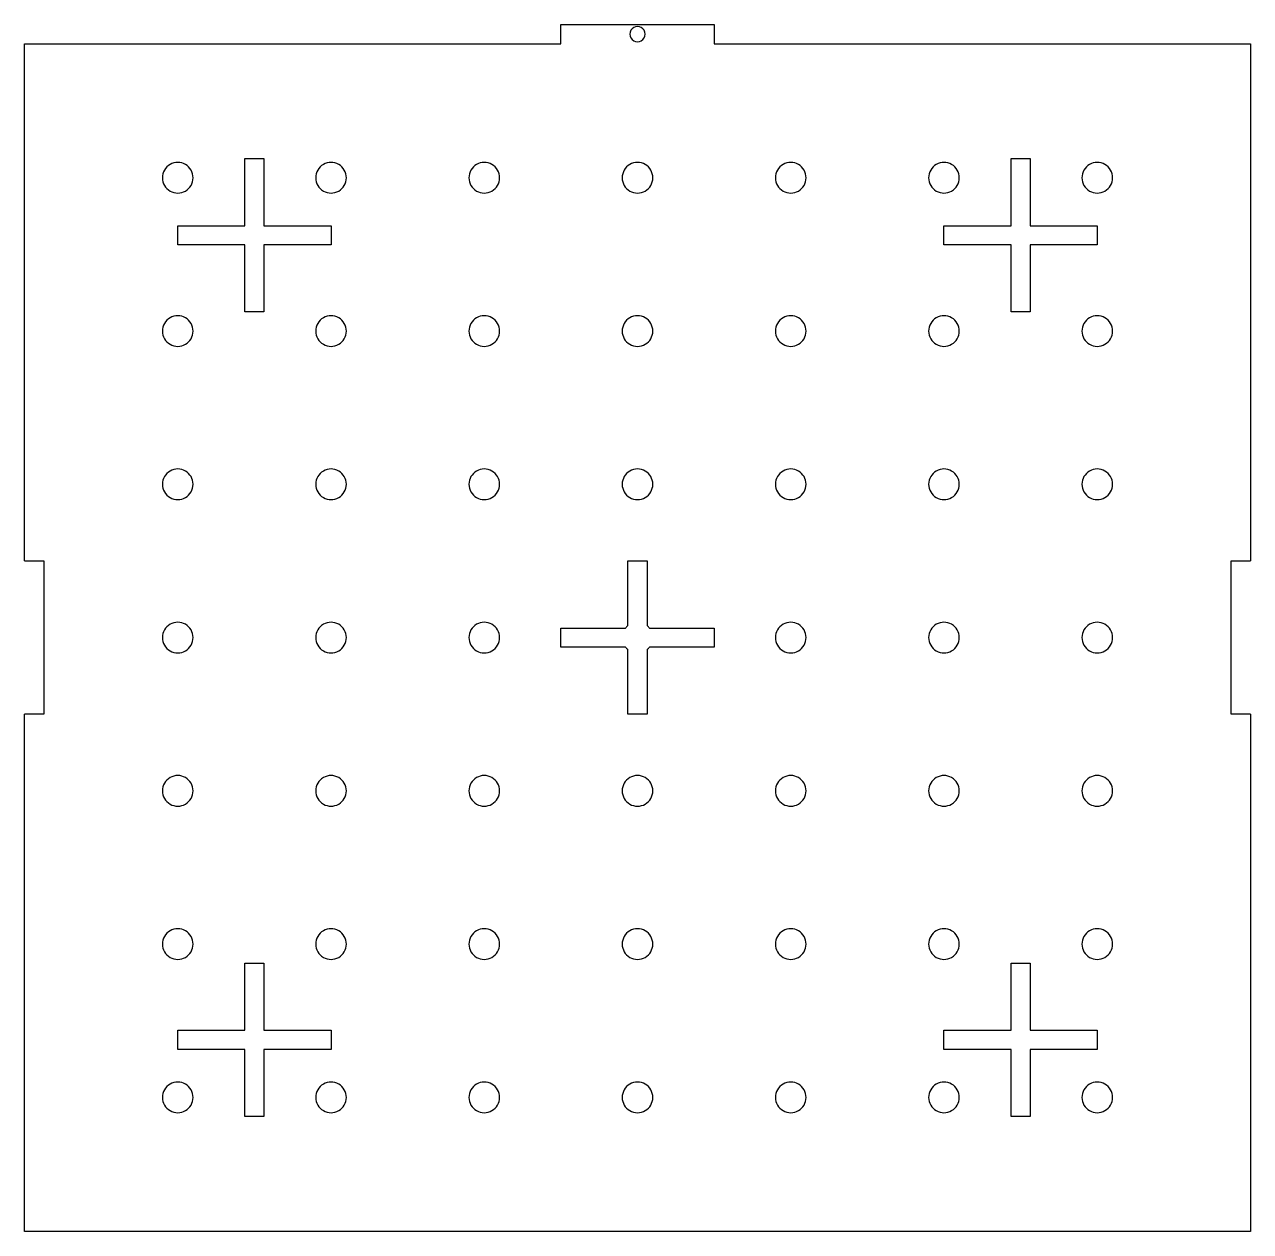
# Model space of a CAD drawing. Extents: x 0 to 168, y 0 to 125.
# Drawn here: x 115 to 168.4, y 17.9 to 70.4 of the extents above; entities that cross this region are included whole.
import ezdxf

# ---------------------------------------------------------------- set-up
doc = ezdxf.new("R2010")
doc.units = 0
doc.layers.add('Calque_1', color=7, linetype='CONTINUOUS')

msp = doc.modelspace()

# ---------------------------------------------------------------- linework, layer by layer
at = {"layer": 'Calque_1', "color": 7}
for p, q in [((138.381738, 70.448781), (145.048406, 70.448781)), ((138.381738, 69.615446), (138.381738, 70.448781)), ((145.048406, 70.448781), (145.048406, 69.615446)), ((142.048406, 70.032113), (142.048406, 70.032113)), ((115.048406, 69.615446), (138.381738, 69.615446)), ((115.048406, 47.115446), (115.048406, 69.615446)), ((145.048406, 69.615446), (168.38174, 69.615446)), ((168.38174, 69.615446), (168.38174, 47.115446)), ((124.631739, 64.615445), (125.465073, 64.615445)), ((124.631739, 61.69878), (124.631739, 64.615445)), ((125.465073, 64.615445), (125.465073, 61.69878)), ((157.965073, 61.69878), (157.965073, 64.615445)), ((157.965073, 64.615445), (158.798405, 64.615445)), ((158.798405, 64.615445), (158.798405, 61.69878)), ((122.381739, 63.782113), (122.381739, 63.782113)), ((129.048407, 63.782113), (129.048407, 63.782113)), ((135.715071, 63.782113), (135.715071, 63.782113)), ((142.381739, 63.782113), (142.381739, 63.782113)), ((149.048406, 63.782113), (149.048406, 63.782113)), ((155.715074, 63.782113), (155.715074, 63.782113)), ((162.381738, 63.782113), (162.381738, 63.782113)), ((121.715074, 60.865445), (121.715074, 61.69878)), ((121.715074, 61.69878), (124.631739, 61.69878)), ((125.465073, 61.69878), (128.381739, 61.69878)), ((128.381739, 61.69878), (128.381739, 60.865445)), ((155.048406, 61.69878), (157.965073, 61.69878)), ((155.048406, 60.865445), (155.048406, 61.69878)), ((158.798405, 61.69878), (161.715073, 61.69878)), ((161.715073, 61.69878), (161.715073, 60.865445)), ((124.631739, 60.865445), (121.715074, 60.865445)), ((124.631739, 57.94878), (124.631739, 60.865445)), ((128.381739, 60.865445), (125.465073, 60.865445)), ((125.465073, 60.865445), (125.465073, 57.94878)), ((157.965073, 60.865445), (155.048406, 60.865445)), ((157.965073, 57.94878), (157.965073, 60.865445)), ((161.715073, 60.865445), (158.798405, 60.865445)), ((158.798405, 60.865445), (158.798405, 57.94878)), ((125.465073, 57.94878), (124.631739, 57.94878)), ((158.798405, 57.94878), (157.965073, 57.94878)), ((122.381739, 57.115446), (122.381739, 57.115446)), ((129.048407, 57.115446), (129.048407, 57.115446)), ((135.715071, 57.115446), (135.715071, 57.115446)), ((142.381739, 57.115446), (142.381739, 57.115446)), ((149.048406, 57.115446), (149.048406, 57.115446)), ((155.715074, 57.115446), (155.715074, 57.115446)), ((162.381738, 57.115446), (162.381738, 57.115446)), ((122.381739, 50.448778), (122.381739, 50.448778)), ((129.048407, 50.448778), (129.048407, 50.448778)), ((135.715071, 50.448778), (135.715071, 50.448778)), ((142.381739, 50.448778), (142.381739, 50.448778)), ((149.048406, 50.448778), (149.048406, 50.448778)), ((155.715074, 50.448778), (155.715074, 50.448778)), ((162.381738, 50.448778), (162.381738, 50.448778)), ((115.048406, 47.115446), (115.881738, 47.115446)), ((115.881738, 47.115446), (115.881738, 40.448779)), ((141.298406, 47.115446), (142.131738, 47.115446)), ((141.298406, 44.302529), (141.298406, 47.115446)), ((142.131738, 47.115446), (142.131738, 44.302529)), ((167.548406, 40.448779), (167.548406, 47.115446)), ((167.548406, 47.115446), (168.38174, 47.115446)), ((122.381739, 43.782114), (122.381739, 43.782114)), ((129.048407, 43.782114), (129.048407, 43.782114)), ((135.715071, 43.782114), (135.715071, 43.782114)), ((138.381738, 43.365446), (138.381738, 44.198778)), ((138.381738, 44.198778), (141.194656, 44.198778)), ((142.235488, 44.198778), (145.048406, 44.198778)), ((145.048406, 44.198778), (145.048406, 43.365446)), ((149.048406, 43.782114), (149.048406, 43.782114)), ((155.715074, 43.782114), (155.715074, 43.782114)), ((162.381738, 43.782114), (162.381738, 43.782114)), ((141.194656, 43.365446), (138.381738, 43.365446)), ((141.298406, 40.448779), (141.298406, 43.261696)), ((142.131738, 43.261696), (142.131738, 40.448779)), ((145.048406, 43.365446), (142.235488, 43.365446)), ((115.048406, 17.948778), (115.048406, 40.448779)), ((115.881738, 40.448779), (115.048406, 40.448779)), ((142.131738, 40.448779), (141.298406, 40.448779)), ((168.38174, 40.448779), (167.548406, 40.448779)), ((168.38174, 40.448779), (168.38174, 17.948778)), ((122.381739, 37.115446), (122.381739, 37.115446)), ((129.048407, 37.115446), (129.048407, 37.115446)), ((135.715071, 37.115446), (135.715071, 37.115446)), ((142.381739, 37.115446), (142.381739, 37.115446)), ((149.048406, 37.115446), (149.048406, 37.115446)), ((155.715074, 37.115446), (155.715074, 37.115446)), ((162.381738, 37.115446), (162.381738, 37.115446)), ((122.381739, 30.448779), (122.381739, 30.448779)), ((129.048407, 30.448779), (129.048407, 30.448779)), ((135.715071, 30.448779), (135.715071, 30.448779)), ((142.381739, 30.448779), (142.381739, 30.448779)), ((149.048406, 30.448779), (149.048406, 30.448779)), ((155.715074, 30.448779), (155.715074, 30.448779)), ((162.381738, 30.448779), (162.381738, 30.448779)), ((124.631739, 29.615447), (125.465073, 29.615447)), ((124.631739, 26.698779), (124.631739, 29.615447)), ((125.465073, 29.615447), (125.465073, 26.698779)), ((157.965073, 29.615447), (158.798405, 29.615447)), ((157.965073, 26.698779), (157.965073, 29.615447)), ((158.798405, 29.615447), (158.798405, 26.698779)), ((121.715074, 25.865448), (121.715074, 26.698779)), ((121.715074, 26.698779), (124.631739, 26.698779)), ((125.465073, 26.698779), (128.381739, 26.698779)), ((128.381739, 26.698779), (128.381739, 25.865448)), ((155.048406, 26.698779), (157.965073, 26.698779)), ((155.048406, 25.865448), (155.048406, 26.698779)), ((158.798405, 26.698779), (161.715073, 26.698779)), ((161.715073, 26.698779), (161.715073, 25.865448)), ((124.631739, 25.865448), (121.715074, 25.865448)), ((124.631739, 22.94878), (124.631739, 25.865448)), ((125.465073, 25.865448), (125.465073, 22.94878)), ((128.381739, 25.865448), (125.465073, 25.865448)), ((157.965073, 25.865448), (155.048406, 25.865448)), ((157.965073, 22.94878), (157.965073, 25.865448)), ((158.798405, 25.865448), (158.798405, 22.94878)), ((161.715073, 25.865448), (158.798405, 25.865448)), ((122.381739, 23.782114), (122.381739, 23.782114)), ((129.048407, 23.782114), (129.048407, 23.782114)), ((135.715071, 23.782114), (135.715071, 23.782114)), ((142.381739, 23.782114), (142.381739, 23.782114)), ((149.048406, 23.782114), (149.048406, 23.782114)), ((155.715074, 23.782114), (155.715074, 23.782114)), ((162.381738, 23.782114), (162.381738, 23.782114)), ((125.465073, 22.94878), (124.631739, 22.94878)), ((158.798405, 22.94878), (157.965073, 22.94878)), ((168.38174, 17.948778), (115.048406, 17.948778))]:
    msp.add_line(p, q, dxfattribs=at)
for points in [[(141.548405, 70.320789), (141.445271, 70.261245), (141.381738, 70.151202), (141.381738, 70.032113)], [(141.381738, 70.032113), (141.381738, 69.913025), (141.445271, 69.802982), (141.548405, 69.743438)], [(141.881739, 70.320789), (141.778605, 70.380334), (141.651539, 70.380334), (141.548405, 70.320789)], [(142.048406, 70.032113), (142.048406, 70.151202), (141.984873, 70.261245), (141.881739, 70.320789)], [(141.881739, 69.743438), (141.984873, 69.802982), (142.048406, 69.913025), (142.048406, 70.032113)], [(141.548405, 69.743438), (141.651539, 69.683893), (141.778605, 69.683893), (141.881739, 69.743438)], [(121.381739, 64.359464), (121.175472, 64.240375), (121.048406, 64.02029), (121.048406, 63.782113)], [(122.048406, 64.359464), (121.842138, 64.478552), (121.588007, 64.478552), (121.381739, 64.359464)], [(122.381739, 63.782113), (122.381739, 64.02029), (122.254673, 64.240375), (122.048406, 64.359464)], [(128.048407, 64.359464), (127.842139, 64.240375), (127.715073, 64.02029), (127.715073, 63.782113)], [(128.715073, 64.359464), (128.508806, 64.478552), (128.254674, 64.478552), (128.048407, 64.359464)], [(129.048407, 63.782113), (129.048407, 64.02029), (128.921341, 64.240375), (128.715073, 64.359464)], [(134.715071, 64.359464), (134.508804, 64.240375), (134.381738, 64.02029), (134.381738, 63.782113)], [(135.381738, 64.359464), (135.175471, 64.478552), (134.921339, 64.478552), (134.715071, 64.359464)], [(135.715071, 63.782113), (135.715071, 64.02029), (135.588005, 64.240375), (135.381738, 64.359464)], [(141.381739, 64.359464), (141.175471, 64.240375), (141.048405, 64.02029), (141.048405, 63.782113)], [(142.048405, 64.359464), (141.842138, 64.478552), (141.588006, 64.478552), (141.381739, 64.359464)], [(142.381739, 63.782113), (142.381739, 64.02029), (142.254673, 64.240375), (142.048405, 64.359464)], [(148.048406, 64.359464), (147.842139, 64.240375), (147.715073, 64.02029), (147.715073, 63.782113)], [(148.715073, 64.359464), (148.508805, 64.478552), (148.254674, 64.478552), (148.048406, 64.359464)], [(149.048406, 63.782113), (149.048406, 64.02029), (148.92134, 64.240375), (148.715073, 64.359464)], [(154.715074, 64.359464), (154.508806, 64.240375), (154.38174, 64.02029), (154.38174, 63.782113)], [(155.38174, 64.359464), (155.175473, 64.478552), (154.921341, 64.478552), (154.715074, 64.359464)], [(155.715074, 63.782113), (155.715074, 64.02029), (155.588008, 64.240375), (155.38174, 64.359464)], [(161.381738, 64.359464), (161.175471, 64.240375), (161.048405, 64.02029), (161.048405, 63.782113)], [(162.048405, 64.359464), (161.842138, 64.478552), (161.588006, 64.478552), (161.381738, 64.359464)], [(162.381738, 63.782113), (162.381738, 64.02029), (162.254672, 64.240375), (162.048405, 64.359464)], [(121.048406, 63.782113), (121.048406, 63.543936), (121.175472, 63.323851), (121.381739, 63.204763)], [(122.048406, 63.204763), (122.254673, 63.323851), (122.381739, 63.543936), (122.381739, 63.782113)], [(127.715073, 63.782113), (127.715073, 63.543936), (127.842139, 63.323851), (128.048407, 63.204763)], [(128.715073, 63.204763), (128.921341, 63.323851), (129.048407, 63.543936), (129.048407, 63.782113)], [(134.381738, 63.782113), (134.381738, 63.543936), (134.508804, 63.323851), (134.715071, 63.204763)], [(135.381738, 63.204763), (135.588005, 63.323851), (135.715071, 63.543936), (135.715071, 63.782113)], [(141.048405, 63.782113), (141.048405, 63.543936), (141.175471, 63.323851), (141.381739, 63.204763)], [(142.048405, 63.204763), (142.254673, 63.323851), (142.381739, 63.543936), (142.381739, 63.782113)], [(147.715073, 63.782113), (147.715073, 63.543936), (147.842139, 63.323851), (148.048406, 63.204763)], [(148.715073, 63.204763), (148.92134, 63.323851), (149.048406, 63.543936), (149.048406, 63.782113)], [(154.38174, 63.782113), (154.38174, 63.543936), (154.508806, 63.323851), (154.715074, 63.204763)], [(155.38174, 63.204763), (155.588008, 63.323851), (155.715074, 63.543936), (155.715074, 63.782113)], [(161.048405, 63.782113), (161.048405, 63.543936), (161.175471, 63.323851), (161.381738, 63.204763)], [(162.048405, 63.204763), (162.254672, 63.323851), (162.381738, 63.543936), (162.381738, 63.782113)], [(121.381739, 63.204763), (121.588007, 63.085674), (121.842138, 63.085674), (122.048406, 63.204763)], [(128.048407, 63.204763), (128.254674, 63.085674), (128.508806, 63.085674), (128.715073, 63.204763)], [(134.715071, 63.204763), (134.921339, 63.085674), (135.175471, 63.085674), (135.381738, 63.204763)], [(141.381739, 63.204763), (141.588006, 63.085674), (141.842138, 63.085674), (142.048405, 63.204763)], [(148.048406, 63.204763), (148.254674, 63.085674), (148.508805, 63.085674), (148.715073, 63.204763)], [(154.715074, 63.204763), (154.921341, 63.085674), (155.175473, 63.085674), (155.38174, 63.204763)], [(161.381738, 63.204763), (161.588006, 63.085674), (161.842138, 63.085674), (162.048405, 63.204763)], [(121.381739, 57.692796), (121.175472, 57.573708), (121.048406, 57.353623), (121.048406, 57.115446)], [(122.048406, 57.692796), (121.842138, 57.811885), (121.588007, 57.811885), (121.381739, 57.692796)], [(122.381739, 57.115446), (122.381739, 57.353623), (122.254673, 57.573708), (122.048406, 57.692796)], [(128.048407, 57.692796), (127.842139, 57.573708), (127.715073, 57.353623), (127.715073, 57.115446)], [(128.715073, 57.692796), (128.508806, 57.811885), (128.254674, 57.811885), (128.048407, 57.692796)], [(129.048407, 57.115446), (129.048407, 57.353623), (128.921341, 57.573708), (128.715073, 57.692796)], [(134.715071, 57.692796), (134.508804, 57.573708), (134.381738, 57.353623), (134.381738, 57.115446)], [(135.381738, 57.692796), (135.175471, 57.811885), (134.921339, 57.811885), (134.715071, 57.692796)], [(135.715071, 57.115446), (135.715071, 57.353623), (135.588005, 57.573708), (135.381738, 57.692796)], [(141.381739, 57.692796), (141.175471, 57.573708), (141.048405, 57.353623), (141.048405, 57.115446)], [(142.048405, 57.692796), (141.842138, 57.811885), (141.588006, 57.811885), (141.381739, 57.692796)], [(142.381739, 57.115446), (142.381739, 57.353623), (142.254673, 57.573708), (142.048405, 57.692796)], [(148.048406, 57.692796), (147.842139, 57.573708), (147.715073, 57.353623), (147.715073, 57.115446)], [(148.715073, 57.692796), (148.508805, 57.811885), (148.254674, 57.811885), (148.048406, 57.692796)], [(149.048406, 57.115446), (149.048406, 57.353623), (148.92134, 57.573708), (148.715073, 57.692796)], [(154.715074, 57.692796), (154.508806, 57.573708), (154.38174, 57.353623), (154.38174, 57.115446)], [(155.38174, 57.692796), (155.175473, 57.811885), (154.921341, 57.811885), (154.715074, 57.692796)], [(155.715074, 57.115446), (155.715074, 57.353623), (155.588008, 57.573708), (155.38174, 57.692796)], [(161.381738, 57.692796), (161.175471, 57.573708), (161.048405, 57.353623), (161.048405, 57.115446)], [(162.048405, 57.692796), (161.842138, 57.811885), (161.588006, 57.811885), (161.381738, 57.692796)], [(162.381738, 57.115446), (162.381738, 57.353623), (162.254672, 57.573708), (162.048405, 57.692796)], [(121.048406, 57.115446), (121.048406, 56.877269), (121.175472, 56.657184), (121.381739, 56.538095)], [(122.048406, 56.538095), (122.254673, 56.657184), (122.381739, 56.877269), (122.381739, 57.115446)], [(127.715073, 57.115446), (127.715073, 56.877269), (127.842139, 56.657184), (128.048407, 56.538095)], [(128.715073, 56.538095), (128.921341, 56.657184), (129.048407, 56.877269), (129.048407, 57.115446)], [(134.381738, 57.115446), (134.381738, 56.877269), (134.508804, 56.657184), (134.715071, 56.538095)], [(135.381738, 56.538095), (135.588005, 56.657184), (135.715071, 56.877269), (135.715071, 57.115446)], [(141.048405, 57.115446), (141.048405, 56.877269), (141.175471, 56.657184), (141.381739, 56.538095)], [(142.048405, 56.538095), (142.254673, 56.657184), (142.381739, 56.877269), (142.381739, 57.115446)], [(147.715073, 57.115446), (147.715073, 56.877269), (147.842139, 56.657184), (148.048406, 56.538095)], [(148.715073, 56.538095), (148.92134, 56.657184), (149.048406, 56.877269), (149.048406, 57.115446)], [(154.38174, 57.115446), (154.38174, 56.877269), (154.508806, 56.657184), (154.715074, 56.538095)], [(155.38174, 56.538095), (155.588008, 56.657184), (155.715074, 56.877269), (155.715074, 57.115446)], [(161.048405, 57.115446), (161.048405, 56.877269), (161.175471, 56.657184), (161.381738, 56.538095)], [(162.048405, 56.538095), (162.254672, 56.657184), (162.381738, 56.877269), (162.381738, 57.115446)], [(121.381739, 56.538095), (121.588007, 56.419007), (121.842138, 56.419007), (122.048406, 56.538095)], [(128.048407, 56.538095), (128.254674, 56.419007), (128.508806, 56.419007), (128.715073, 56.538095)], [(134.715071, 56.538095), (134.921339, 56.419007), (135.175471, 56.419007), (135.381738, 56.538095)], [(141.381739, 56.538095), (141.588006, 56.419007), (141.842138, 56.419007), (142.048405, 56.538095)], [(148.048406, 56.538095), (148.254674, 56.419007), (148.508805, 56.419007), (148.715073, 56.538095)], [(154.715074, 56.538095), (154.921341, 56.419007), (155.175473, 56.419007), (155.38174, 56.538095)], [(161.381738, 56.538095), (161.588006, 56.419007), (161.842138, 56.419007), (162.048405, 56.538095)], [(121.381739, 51.026129), (121.175472, 50.90704), (121.048406, 50.686955), (121.048406, 50.448778)], [(122.048406, 51.026129), (121.842138, 51.145217), (121.588007, 51.145217), (121.381739, 51.026129)], [(122.381739, 50.448778), (122.381739, 50.686955), (122.254673, 50.90704), (122.048406, 51.026129)], [(128.048407, 51.026129), (127.842139, 50.90704), (127.715073, 50.686955), (127.715073, 50.448778)], [(128.715073, 51.026129), (128.508806, 51.145217), (128.254674, 51.145217), (128.048407, 51.026129)], [(129.048407, 50.448778), (129.048407, 50.686955), (128.921341, 50.90704), (128.715073, 51.026129)], [(134.715071, 51.026129), (134.508804, 50.90704), (134.381738, 50.686955), (134.381738, 50.448778)], [(135.381738, 51.026129), (135.175471, 51.145217), (134.921339, 51.145217), (134.715071, 51.026129)], [(135.715071, 50.448778), (135.715071, 50.686955), (135.588005, 50.90704), (135.381738, 51.026129)], [(141.381739, 51.026129), (141.175471, 50.90704), (141.048405, 50.686955), (141.048405, 50.448778)], [(142.048405, 51.026129), (141.842138, 51.145217), (141.588006, 51.145217), (141.381739, 51.026129)], [(142.381739, 50.448778), (142.381739, 50.686955), (142.254673, 50.90704), (142.048405, 51.026129)], [(148.048406, 51.026129), (147.842139, 50.90704), (147.715073, 50.686955), (147.715073, 50.448778)], [(148.715073, 51.026129), (148.508805, 51.145217), (148.254674, 51.145217), (148.048406, 51.026129)], [(149.048406, 50.448778), (149.048406, 50.686955), (148.92134, 50.90704), (148.715073, 51.026129)], [(154.715074, 51.026129), (154.508806, 50.90704), (154.38174, 50.686955), (154.38174, 50.448778)], [(155.38174, 51.026129), (155.175473, 51.145217), (154.921341, 51.145217), (154.715074, 51.026129)], [(155.715074, 50.448778), (155.715074, 50.686955), (155.588008, 50.90704), (155.38174, 51.026129)], [(161.381738, 51.026129), (161.175471, 50.90704), (161.048405, 50.686955), (161.048405, 50.448778)], [(162.048405, 51.026129), (161.842138, 51.145217), (161.588006, 51.145217), (161.381738, 51.026129)], [(162.381738, 50.448778), (162.381738, 50.686955), (162.254672, 50.90704), (162.048405, 51.026129)], [(121.048406, 50.448778), (121.048406, 50.210601), (121.175472, 49.990516), (121.381739, 49.871428)], [(122.048406, 49.871428), (122.254673, 49.990516), (122.381739, 50.210601), (122.381739, 50.448778)], [(127.715073, 50.448778), (127.715073, 50.210601), (127.842139, 49.990516), (128.048407, 49.871428)], [(128.715073, 49.871428), (128.921341, 49.990516), (129.048407, 50.210601), (129.048407, 50.448778)], [(134.381738, 50.448778), (134.381738, 50.210601), (134.508804, 49.990516), (134.715071, 49.871428)], [(135.381738, 49.871428), (135.588005, 49.990516), (135.715071, 50.210601), (135.715071, 50.448778)], [(141.048405, 50.448778), (141.048405, 50.210601), (141.175471, 49.990516), (141.381739, 49.871428)], [(142.048405, 49.871428), (142.254673, 49.990516), (142.381739, 50.210601), (142.381739, 50.448778)], [(147.715073, 50.448778), (147.715073, 50.210601), (147.842139, 49.990516), (148.048406, 49.871428)], [(148.715073, 49.871428), (148.92134, 49.990516), (149.048406, 50.210601), (149.048406, 50.448778)], [(154.38174, 50.448778), (154.38174, 50.210601), (154.508806, 49.990516), (154.715074, 49.871428)], [(155.38174, 49.871428), (155.588008, 49.990516), (155.715074, 50.210601), (155.715074, 50.448778)], [(161.048405, 50.448778), (161.048405, 50.210601), (161.175471, 49.990516), (161.381738, 49.871428)], [(162.048405, 49.871428), (162.254672, 49.990516), (162.381738, 50.210601), (162.381738, 50.448778)], [(121.381739, 49.871428), (121.588007, 49.752339), (121.842138, 49.752339), (122.048406, 49.871428)], [(128.048407, 49.871428), (128.254674, 49.752339), (128.508806, 49.752339), (128.715073, 49.871428)], [(134.715071, 49.871428), (134.921339, 49.752339), (135.175471, 49.752339), (135.381738, 49.871428)], [(141.381739, 49.871428), (141.588006, 49.752339), (141.842138, 49.752339), (142.048405, 49.871428)], [(148.048406, 49.871428), (148.254674, 49.752339), (148.508805, 49.752339), (148.715073, 49.871428)], [(154.715074, 49.871428), (154.921341, 49.752339), (155.175473, 49.752339), (155.38174, 49.871428)], [(161.381738, 49.871428), (161.588006, 49.752339), (161.842138, 49.752339), (162.048405, 49.871428)], [(121.381739, 44.359464), (121.175472, 44.240375), (121.048406, 44.020291), (121.048406, 43.782114)], [(122.048406, 44.359464), (121.842138, 44.478553), (121.588007, 44.478553), (121.381739, 44.359464)], [(122.381739, 43.782114), (122.381739, 44.020291), (122.254673, 44.240375), (122.048406, 44.359464)], [(128.048407, 44.359464), (127.842139, 44.240375), (127.715073, 44.020291), (127.715073, 43.782114)], [(128.715073, 44.359464), (128.508806, 44.478553), (128.254674, 44.478553), (128.048407, 44.359464)], [(129.048407, 43.782114), (129.048407, 44.020291), (128.921341, 44.240375), (128.715073, 44.359464)], [(134.715071, 44.359464), (134.508804, 44.240375), (134.381738, 44.020291), (134.381738, 43.782114)], [(135.381738, 44.359464), (135.175471, 44.478553), (134.921339, 44.478553), (134.715071, 44.359464)], [(135.715071, 43.782114), (135.715071, 44.020291), (135.588005, 44.240375), (135.381738, 44.359464)], [(141.298406, 44.302529), (141.260111, 44.271868), (141.225317, 44.237074), (141.194656, 44.198778)], [(142.235488, 44.198778), (142.204828, 44.237074), (142.170033, 44.271868), (142.131738, 44.302529)], [(148.048406, 44.359464), (147.842139, 44.240375), (147.715073, 44.020291), (147.715073, 43.782114)], [(148.715073, 44.359464), (148.508805, 44.478553), (148.254674, 44.478553), (148.048406, 44.359464)], [(149.048406, 43.782114), (149.048406, 44.020291), (148.92134, 44.240375), (148.715073, 44.359464)], [(154.715074, 44.359464), (154.508806, 44.240375), (154.38174, 44.020291), (154.38174, 43.782114)], [(155.38174, 44.359464), (155.175473, 44.478553), (154.921341, 44.478553), (154.715074, 44.359464)], [(155.715074, 43.782114), (155.715074, 44.020291), (155.588008, 44.240375), (155.38174, 44.359464)], [(161.381738, 44.359464), (161.175471, 44.240375), (161.048405, 44.020291), (161.048405, 43.782114)], [(162.048405, 44.359464), (161.842138, 44.478553), (161.588006, 44.478553), (161.381738, 44.359464)], [(162.381738, 43.782114), (162.381738, 44.020291), (162.254672, 44.240375), (162.048405, 44.359464)], [(121.048406, 43.782114), (121.048406, 43.543937), (121.175472, 43.323852), (121.381739, 43.204763)], [(122.048406, 43.204763), (122.254673, 43.323852), (122.381739, 43.543937), (122.381739, 43.782114)], [(127.715073, 43.782114), (127.715073, 43.543937), (127.842139, 43.323852), (128.048407, 43.204763)], [(128.715073, 43.204763), (128.921341, 43.323852), (129.048407, 43.543937), (129.048407, 43.782114)], [(134.381738, 43.782114), (134.381738, 43.543937), (134.508804, 43.323852), (134.715071, 43.204763)], [(135.381738, 43.204763), (135.588005, 43.323852), (135.715071, 43.543937), (135.715071, 43.782114)], [(147.715073, 43.782114), (147.715073, 43.543937), (147.842139, 43.323852), (148.048406, 43.204763)], [(148.715073, 43.204763), (148.92134, 43.323852), (149.048406, 43.543937), (149.048406, 43.782114)], [(154.38174, 43.782114), (154.38174, 43.543937), (154.508806, 43.323852), (154.715074, 43.204763)], [(155.38174, 43.204763), (155.588008, 43.323852), (155.715074, 43.543937), (155.715074, 43.782114)], [(161.048405, 43.782114), (161.048405, 43.543937), (161.175471, 43.323852), (161.381738, 43.204763)], [(162.048405, 43.204763), (162.254672, 43.323852), (162.381738, 43.543937), (162.381738, 43.782114)], [(121.381739, 43.204763), (121.588007, 43.085675), (121.842138, 43.085675), (122.048406, 43.204763)], [(128.048407, 43.204763), (128.254674, 43.085675), (128.508806, 43.085675), (128.715073, 43.204763)], [(134.715071, 43.204763), (134.921339, 43.085675), (135.175471, 43.085675), (135.381738, 43.204763)], [(141.194656, 43.365446), (141.225317, 43.327151), (141.260111, 43.292357), (141.298406, 43.261696)], [(142.131738, 43.261696), (142.170033, 43.292357), (142.204828, 43.327151), (142.235488, 43.365446)], [(148.048406, 43.204763), (148.254674, 43.085675), (148.508805, 43.085675), (148.715073, 43.204763)], [(154.715074, 43.204763), (154.921341, 43.085675), (155.175473, 43.085675), (155.38174, 43.204763)], [(161.381738, 43.204763), (161.588006, 43.085675), (161.842138, 43.085675), (162.048405, 43.204763)], [(121.381739, 37.692797), (121.175472, 37.573708), (121.048406, 37.353623), (121.048406, 37.115446)], [(122.048406, 37.692797), (121.842138, 37.811885), (121.588007, 37.811885), (121.381739, 37.692797)], [(122.381739, 37.115446), (122.381739, 37.353623), (122.254673, 37.573708), (122.048406, 37.692797)], [(128.048407, 37.692797), (127.842139, 37.573708), (127.715073, 37.353623), (127.715073, 37.115446)], [(128.715073, 37.692797), (128.508806, 37.811885), (128.254674, 37.811885), (128.048407, 37.692797)], [(129.048407, 37.115446), (129.048407, 37.353623), (128.921341, 37.573708), (128.715073, 37.692797)], [(134.715071, 37.692797), (134.508804, 37.573708), (134.381738, 37.353623), (134.381738, 37.115446)], [(135.381738, 37.692797), (135.175471, 37.811885), (134.921339, 37.811885), (134.715071, 37.692797)], [(135.715071, 37.115446), (135.715071, 37.353623), (135.588005, 37.573708), (135.381738, 37.692797)], [(141.381739, 37.692797), (141.175471, 37.573708), (141.048405, 37.353623), (141.048405, 37.115446)], [(142.048405, 37.692797), (141.842138, 37.811885), (141.588006, 37.811885), (141.381739, 37.692797)], [(142.381739, 37.115446), (142.381739, 37.353623), (142.254673, 37.573708), (142.048405, 37.692797)], [(148.048406, 37.692797), (147.842139, 37.573708), (147.715073, 37.353623), (147.715073, 37.115446)], [(148.715073, 37.692797), (148.508805, 37.811885), (148.254674, 37.811885), (148.048406, 37.692797)], [(149.048406, 37.115446), (149.048406, 37.353623), (148.92134, 37.573708), (148.715073, 37.692797)], [(154.715074, 37.692797), (154.508806, 37.573708), (154.38174, 37.353623), (154.38174, 37.115446)], [(155.38174, 37.692797), (155.175473, 37.811885), (154.921341, 37.811885), (154.715074, 37.692797)], [(155.715074, 37.115446), (155.715074, 37.353623), (155.588008, 37.573708), (155.38174, 37.692797)], [(161.381738, 37.692797), (161.175471, 37.573708), (161.048405, 37.353623), (161.048405, 37.115446)], [(162.048405, 37.692797), (161.842138, 37.811885), (161.588006, 37.811885), (161.381738, 37.692797)], [(162.381738, 37.115446), (162.381738, 37.353623), (162.254672, 37.573708), (162.048405, 37.692797)], [(121.048406, 37.115446), (121.048406, 36.877269), (121.175472, 36.657184), (121.381739, 36.538096)], [(122.048406, 36.538096), (122.254673, 36.657184), (122.381739, 36.877269), (122.381739, 37.115446)], [(127.715073, 37.115446), (127.715073, 36.877269), (127.842139, 36.657184), (128.048407, 36.538096)], [(128.715073, 36.538096), (128.921341, 36.657184), (129.048407, 36.877269), (129.048407, 37.115446)], [(134.381738, 37.115446), (134.381738, 36.877269), (134.508804, 36.657184), (134.715071, 36.538096)], [(135.381738, 36.538096), (135.588005, 36.657184), (135.715071, 36.877269), (135.715071, 37.115446)], [(141.048405, 37.115446), (141.048405, 36.877269), (141.175471, 36.657184), (141.381739, 36.538096)], [(142.048405, 36.538096), (142.254673, 36.657184), (142.381739, 36.877269), (142.381739, 37.115446)], [(147.715073, 37.115446), (147.715073, 36.877269), (147.842139, 36.657184), (148.048406, 36.538096)], [(148.715073, 36.538096), (148.92134, 36.657184), (149.048406, 36.877269), (149.048406, 37.115446)], [(154.38174, 37.115446), (154.38174, 36.877269), (154.508806, 36.657184), (154.715074, 36.538096)], [(155.38174, 36.538096), (155.588008, 36.657184), (155.715074, 36.877269), (155.715074, 37.115446)], [(161.048405, 37.115446), (161.048405, 36.877269), (161.175471, 36.657184), (161.381738, 36.538096)], [(162.048405, 36.538096), (162.254672, 36.657184), (162.381738, 36.877269), (162.381738, 37.115446)], [(121.381739, 36.538096), (121.588007, 36.419007), (121.842138, 36.419007), (122.048406, 36.538096)], [(128.048407, 36.538096), (128.254674, 36.419007), (128.508806, 36.419007), (128.715073, 36.538096)], [(134.715071, 36.538096), (134.921339, 36.419007), (135.175471, 36.419007), (135.381738, 36.538096)], [(141.381739, 36.538096), (141.588006, 36.419007), (141.842138, 36.419007), (142.048405, 36.538096)], [(148.048406, 36.538096), (148.254674, 36.419007), (148.508805, 36.419007), (148.715073, 36.538096)], [(154.715074, 36.538096), (154.921341, 36.419007), (155.175473, 36.419007), (155.38174, 36.538096)], [(161.381738, 36.538096), (161.588006, 36.419007), (161.842138, 36.419007), (162.048405, 36.538096)], [(121.381739, 31.026129), (121.175472, 30.907041), (121.048406, 30.686956), (121.048406, 30.448779)], [(122.048406, 31.026129), (121.842138, 31.145218), (121.588007, 31.145218), (121.381739, 31.026129)], [(122.381739, 30.448779), (122.381739, 30.686956), (122.254673, 30.907041), (122.048406, 31.026129)], [(128.048407, 31.026129), (127.842139, 30.907041), (127.715073, 30.686956), (127.715073, 30.448779)], [(128.715073, 31.026129), (128.508806, 31.145218), (128.254674, 31.145218), (128.048407, 31.026129)], [(129.048407, 30.448779), (129.048407, 30.686956), (128.921341, 30.907041), (128.715073, 31.026129)], [(134.715071, 31.026129), (134.508804, 30.907041), (134.381738, 30.686956), (134.381738, 30.448779)], [(135.381738, 31.026129), (135.175471, 31.145218), (134.921339, 31.145218), (134.715071, 31.026129)], [(135.715071, 30.448779), (135.715071, 30.686956), (135.588005, 30.907041), (135.381738, 31.026129)], [(141.381739, 31.026129), (141.175471, 30.907041), (141.048405, 30.686956), (141.048405, 30.448779)], [(142.048405, 31.026129), (141.842138, 31.145218), (141.588006, 31.145218), (141.381739, 31.026129)], [(142.381739, 30.448779), (142.381739, 30.686956), (142.254673, 30.907041), (142.048405, 31.026129)], [(148.048406, 31.026129), (147.842139, 30.907041), (147.715073, 30.686956), (147.715073, 30.448779)], [(148.715073, 31.026129), (148.508805, 31.145218), (148.254674, 31.145218), (148.048406, 31.026129)], [(149.048406, 30.448779), (149.048406, 30.686956), (148.92134, 30.907041), (148.715073, 31.026129)], [(154.715074, 31.026129), (154.508806, 30.907041), (154.38174, 30.686956), (154.38174, 30.448779)], [(155.38174, 31.026129), (155.175473, 31.145218), (154.921341, 31.145218), (154.715074, 31.026129)], [(155.715074, 30.448779), (155.715074, 30.686956), (155.588008, 30.907041), (155.38174, 31.026129)], [(161.381738, 31.026129), (161.175471, 30.907041), (161.048405, 30.686956), (161.048405, 30.448779)], [(162.048405, 31.026129), (161.842138, 31.145218), (161.588006, 31.145218), (161.381738, 31.026129)], [(162.381738, 30.448779), (162.381738, 30.686956), (162.254672, 30.907041), (162.048405, 31.026129)], [(121.048406, 30.448779), (121.048406, 30.210602), (121.175472, 29.990517), (121.381739, 29.871428)], [(122.048406, 29.871428), (122.254673, 29.990517), (122.381739, 30.210602), (122.381739, 30.448779)], [(127.715073, 30.448779), (127.715073, 30.210602), (127.842139, 29.990517), (128.048407, 29.871428)], [(128.715073, 29.871428), (128.921341, 29.990517), (129.048407, 30.210602), (129.048407, 30.448779)], [(134.381738, 30.448779), (134.381738, 30.210602), (134.508804, 29.990517), (134.715071, 29.871428)], [(135.381738, 29.871428), (135.588005, 29.990517), (135.715071, 30.210602), (135.715071, 30.448779)], [(141.048405, 30.448779), (141.048405, 30.210602), (141.175471, 29.990517), (141.381739, 29.871428)], [(142.048405, 29.871428), (142.254673, 29.990517), (142.381739, 30.210602), (142.381739, 30.448779)], [(147.715073, 30.448779), (147.715073, 30.210602), (147.842139, 29.990517), (148.048406, 29.871428)], [(148.715073, 29.871428), (148.92134, 29.990517), (149.048406, 30.210602), (149.048406, 30.448779)], [(154.38174, 30.448779), (154.38174, 30.210602), (154.508806, 29.990517), (154.715074, 29.871428)], [(155.38174, 29.871428), (155.588008, 29.990517), (155.715074, 30.210602), (155.715074, 30.448779)], [(161.048405, 30.448779), (161.048405, 30.210602), (161.175471, 29.990517), (161.381738, 29.871428)], [(162.048405, 29.871428), (162.254672, 29.990517), (162.381738, 30.210602), (162.381738, 30.448779)], [(121.381739, 29.871428), (121.588007, 29.75234), (121.842138, 29.75234), (122.048406, 29.871428)], [(128.048407, 29.871428), (128.254674, 29.75234), (128.508806, 29.75234), (128.715073, 29.871428)], [(134.715071, 29.871428), (134.921339, 29.75234), (135.175471, 29.75234), (135.381738, 29.871428)], [(141.381739, 29.871428), (141.588006, 29.75234), (141.842138, 29.75234), (142.048405, 29.871428)], [(148.048406, 29.871428), (148.254674, 29.75234), (148.508805, 29.75234), (148.715073, 29.871428)], [(154.715074, 29.871428), (154.921341, 29.75234), (155.175473, 29.75234), (155.38174, 29.871428)], [(161.381738, 29.871428), (161.588006, 29.75234), (161.842138, 29.75234), (162.048405, 29.871428)], [(121.381739, 24.359464), (121.175472, 24.240376), (121.048406, 24.020291), (121.048406, 23.782114)], [(122.048406, 24.359464), (121.842138, 24.478553), (121.588007, 24.478553), (121.381739, 24.359464)], [(122.381739, 23.782114), (122.381739, 24.020291), (122.254673, 24.240376), (122.048406, 24.359464)], [(128.048407, 24.359464), (127.842139, 24.240376), (127.715073, 24.020291), (127.715073, 23.782114)], [(128.715073, 24.359464), (128.508806, 24.478553), (128.254674, 24.478553), (128.048407, 24.359464)], [(129.048407, 23.782114), (129.048407, 24.020291), (128.921341, 24.240376), (128.715073, 24.359464)], [(134.715071, 24.359464), (134.508804, 24.240376), (134.381738, 24.020291), (134.381738, 23.782114)], [(135.381738, 24.359464), (135.175471, 24.478553), (134.921339, 24.478553), (134.715071, 24.359464)], [(135.715071, 23.782114), (135.715071, 24.020291), (135.588005, 24.240376), (135.381738, 24.359464)], [(141.381739, 24.359464), (141.175471, 24.240376), (141.048405, 24.020291), (141.048405, 23.782114)], [(142.048405, 24.359464), (141.842138, 24.478553), (141.588006, 24.478553), (141.381739, 24.359464)], [(142.381739, 23.782114), (142.381739, 24.020291), (142.254673, 24.240376), (142.048405, 24.359464)], [(148.048406, 24.359464), (147.842139, 24.240376), (147.715073, 24.020291), (147.715073, 23.782114)], [(148.715073, 24.359464), (148.508805, 24.478553), (148.254674, 24.478553), (148.048406, 24.359464)], [(149.048406, 23.782114), (149.048406, 24.020291), (148.92134, 24.240376), (148.715073, 24.359464)], [(154.715074, 24.359464), (154.508806, 24.240376), (154.38174, 24.020291), (154.38174, 23.782114)], [(155.38174, 24.359464), (155.175473, 24.478553), (154.921341, 24.478553), (154.715074, 24.359464)], [(155.715074, 23.782114), (155.715074, 24.020291), (155.588008, 24.240376), (155.38174, 24.359464)], [(161.381738, 24.359464), (161.175471, 24.240376), (161.048405, 24.020291), (161.048405, 23.782114)], [(162.048405, 24.359464), (161.842138, 24.478553), (161.588006, 24.478553), (161.381738, 24.359464)], [(162.381738, 23.782114), (162.381738, 24.020291), (162.254672, 24.240376), (162.048405, 24.359464)], [(121.048406, 23.782114), (121.048406, 23.543937), (121.175472, 23.323852), (121.381739, 23.204764)], [(122.048406, 23.204764), (122.254673, 23.323852), (122.381739, 23.543937), (122.381739, 23.782114)], [(127.715073, 23.782114), (127.715073, 23.543937), (127.842139, 23.323852), (128.048407, 23.204764)], [(128.715073, 23.204764), (128.921341, 23.323852), (129.048407, 23.543937), (129.048407, 23.782114)], [(134.381738, 23.782114), (134.381738, 23.543937), (134.508804, 23.323852), (134.715071, 23.204764)], [(135.381738, 23.204764), (135.588005, 23.323852), (135.715071, 23.543937), (135.715071, 23.782114)], [(141.048405, 23.782114), (141.048405, 23.543937), (141.175471, 23.323852), (141.381739, 23.204764)], [(142.048405, 23.204764), (142.254673, 23.323852), (142.381739, 23.543937), (142.381739, 23.782114)], [(147.715073, 23.782114), (147.715073, 23.543937), (147.842139, 23.323852), (148.048406, 23.204764)], [(148.715073, 23.204764), (148.92134, 23.323852), (149.048406, 23.543937), (149.048406, 23.782114)], [(154.38174, 23.782114), (154.38174, 23.543937), (154.508806, 23.323852), (154.715074, 23.204764)], [(155.38174, 23.204764), (155.588008, 23.323852), (155.715074, 23.543937), (155.715074, 23.782114)], [(161.048405, 23.782114), (161.048405, 23.543937), (161.175471, 23.323852), (161.381738, 23.204764)], [(162.048405, 23.204764), (162.254672, 23.323852), (162.381738, 23.543937), (162.381738, 23.782114)], [(121.381739, 23.204764), (121.588007, 23.085675), (121.842138, 23.085675), (122.048406, 23.204764)], [(128.048407, 23.204764), (128.254674, 23.085675), (128.508806, 23.085675), (128.715073, 23.204764)], [(134.715071, 23.204764), (134.921339, 23.085675), (135.175471, 23.085675), (135.381738, 23.204764)], [(141.381739, 23.204764), (141.588006, 23.085675), (141.842138, 23.085675), (142.048405, 23.204764)], [(148.048406, 23.204764), (148.254674, 23.085675), (148.508805, 23.085675), (148.715073, 23.204764)], [(154.715074, 23.204764), (154.921341, 23.085675), (155.175473, 23.085675), (155.38174, 23.204764)], [(161.381738, 23.204764), (161.588006, 23.085675), (161.842138, 23.085675), (162.048405, 23.204764)]]:
    msp.add_open_spline(points, degree=3, dxfattribs=at)

doc.saveas('drawing.dxf')
